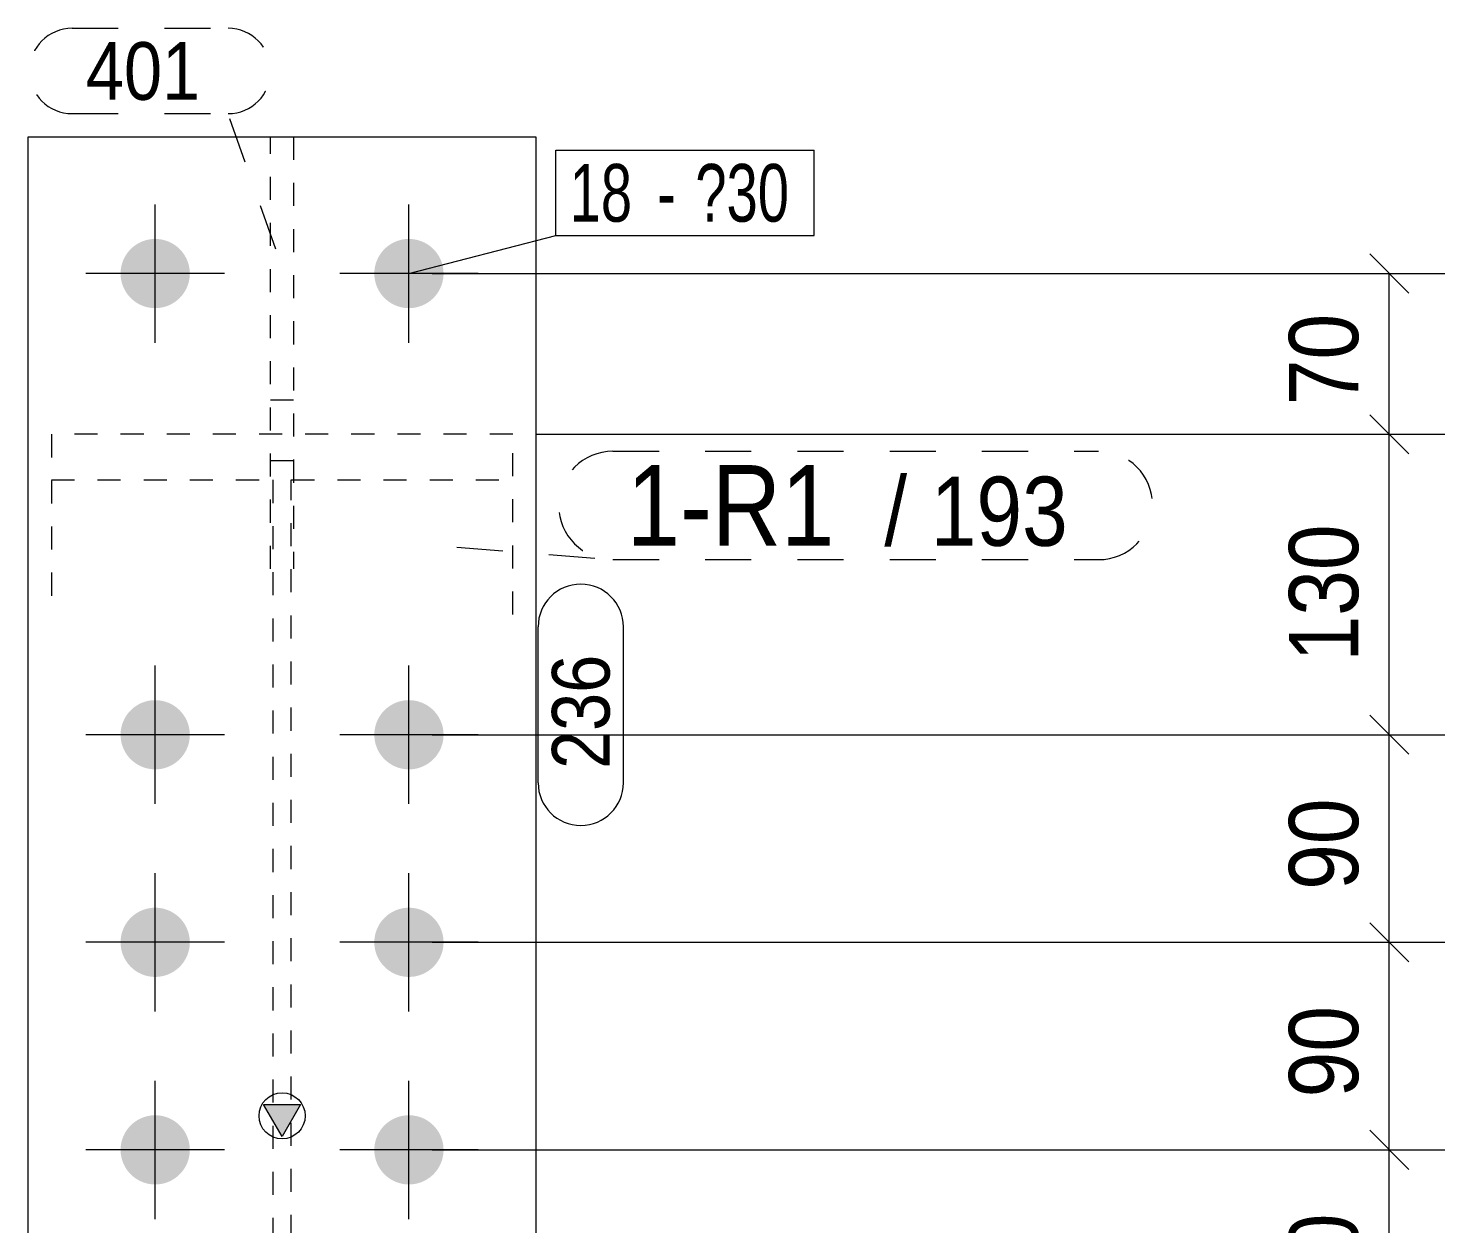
# Model space of a CAD drawing. Header units: millimetres. Extents: x 2 to 1174, y 1 to 825.
# Drawn here: x 504.6 to 566, y 239.2 to 291 of the extents above; entities that cross this region are included whole.
import ezdxf

# ---------------------------------------------------------------- set-up
doc = ezdxf.new("R2010")
doc.units = ezdxf.units.MM
for name, pattern in [('XKITLINE00', [0]), ('XKITLINE01', [4, 1, -1, 1, -1]), ('XKITLINE02', [4, 2, -2])]:
    doc.linetypes.add(name, pattern=pattern)
for name, color, linetype, lineweight in [('Bolt', 3, 'Continuous', 0), ('BoltMark', 7, 'Continuous', 0), ('Dimensions', 7, 'Continuous', 0), ('Part', 2, 'Continuous', 0), ('PartMark', 7, 'Continuous', 0)]:
    doc.layers.add(name, color=color, linetype=linetype, lineweight=lineweight)
doc.styles.add('ARIAL', font='ARIAL.TTF')
doc.styles.add('ARIAL_NARROW', font='ARIALN.TTF')

# ---------------------------------------------------------------- blocks, each defined once
blk = doc.blocks.new('*A173')
at = {"layer": 'Bolt'}
for points in [[(508.579, 280.453), (508.581, 280.49), (508.583, 280.526), (508.586, 280.563), (508.59, 280.6), (508.595, 280.636), (508.601, 280.672), (508.608, 280.709), (508.615, 280.745), (508.624, 280.781), (508.633, 280.816), (508.643, 280.851), (508.655, 280.887), (508.667, 280.921), (508.679, 280.956), (508.693, 280.99), (508.708, 281.024), (508.723, 281.057), (508.739, 281.09), (508.756, 281.123), (508.774, 281.155), (508.792, 281.187), (508.812, 281.219), (508.832, 281.249), (508.852, 281.28), (508.874, 281.31), (508.896, 281.339), (508.919, 281.368), (508.943, 281.396), (508.967, 281.423), (508.993, 281.45), (509.018, 281.477), (509.045, 281.502), (509.072, 281.527), (509.099, 281.552), (509.127, 281.576), (509.156, 281.599), (509.185, 281.621), (509.215, 281.642), (509.246, 281.663), (509.276, 281.683), (509.308, 281.703), (509.34, 281.721), (509.372, 281.739), (509.404, 281.756), (509.438, 281.772), (509.471, 281.787), (509.505, 281.802), (509.539, 281.816), (509.574, 281.828), (509.608, 281.84), (509.643, 281.851), (509.679, 281.862), (509.714, 281.871), (509.75, 281.88), (509.786, 281.887), (509.822, 281.894), (509.859, 281.9), (509.895, 281.905), (509.932, 281.909), (509.969, 281.912), (510.005, 281.914), (510.042, 281.916), (510.079, 281.916), (510.116, 281.916), (510.152, 281.914), (510.189, 281.912), (510.226, 281.909), (510.262, 281.905), (510.299, 281.9), (510.335, 281.894), (510.372, 281.887), (510.408, 281.88), (510.443, 281.871), (510.479, 281.862), (510.514, 281.851), (510.549, 281.84), (510.584, 281.828), (510.619, 281.816), (510.653, 281.802), (510.687, 281.787), (510.72, 281.772), (510.753, 281.756), (510.786, 281.739), (510.818, 281.721), (510.85, 281.703), (510.881, 281.683), (510.912, 281.663), (510.943, 281.642), (510.972, 281.621), (511.002, 281.599), (511.03, 281.576), (511.059, 281.552), (511.086, 281.527), (511.113, 281.502), (511.14, 281.477), (511.165, 281.45), (511.19, 281.423), (511.215, 281.396), (511.238, 281.368), (511.261, 281.339), (511.284, 281.31), (511.305, 281.28), (511.326, 281.249), (511.346, 281.219), (511.365, 281.187), (511.384, 281.155), (511.402, 281.123), (511.419, 281.09), (511.435, 281.057), (511.45, 281.024), (511.465, 280.99), (511.478, 280.956), (511.491, 280.921), (511.503, 280.887), (511.514, 280.851), (511.525, 280.816), (511.534, 280.781), (511.542, 280.745), (511.55, 280.709), (511.557, 280.672), (511.563, 280.636), (511.568, 280.6), (511.572, 280.563), (511.575, 280.526), (511.577, 280.49), (511.578, 280.453), (511.579, 280.416), (511.578, 280.379), (511.577, 280.342), (511.575, 280.306), (511.572, 280.269), (511.568, 280.232), (511.563, 280.196), (511.557, 280.16), (511.55, 280.123), (511.542, 280.087), (511.534, 280.052), (511.525, 280.016), (511.514, 279.981), (511.503, 279.946), (511.491, 279.911), (511.478, 279.876), (511.465, 279.842), (511.45, 279.808), (511.435, 279.775), (511.419, 279.742), (511.402, 279.709), (511.384, 279.677), (511.365, 279.645), (511.346, 279.614), (511.326, 279.583), (511.305, 279.552), (511.284, 279.522), (511.261, 279.493), (511.238, 279.464), (511.215, 279.436), (511.19, 279.409), (511.165, 279.382), (511.14, 279.355), (511.113, 279.33), (511.086, 279.305), (511.059, 279.28), (511.03, 279.257), (511.002, 279.234), (510.972, 279.211), (510.943, 279.19), (510.912, 279.169), (510.881, 279.149), (510.85, 279.129), (510.818, 279.111), (510.786, 279.093), (510.753, 279.076), (510.72, 279.06), (510.687, 279.045), (510.653, 279.03), (510.619, 279.017), (510.584, 279.004), (510.549, 278.992), (510.514, 278.981), (510.479, 278.97), (510.443, 278.961), (510.408, 278.952), (510.372, 278.945), (510.335, 278.938), (510.299, 278.932), (510.262, 278.927), (510.226, 278.923), (510.189, 278.92), (510.152, 278.918), (510.116, 278.917), (510.079, 278.916), (510.042, 278.917), (510.005, 278.918), (509.969, 278.92), (509.932, 278.923), (509.895, 278.927), (509.859, 278.932), (509.822, 278.938), (509.786, 278.945), (509.75, 278.952), (509.714, 278.961), (509.679, 278.97), (509.643, 278.981), (509.608, 278.992), (509.574, 279.004), (509.539, 279.017), (509.505, 279.03), (509.471, 279.045), (509.438, 279.06), (509.404, 279.076), (509.372, 279.093), (509.34, 279.111), (509.308, 279.129), (509.276, 279.149), (509.246, 279.169), (509.215, 279.19), (509.185, 279.211), (509.156, 279.234), (509.127, 279.257), (509.099, 279.28), (509.072, 279.305), (509.045, 279.33), (509.018, 279.355), (508.993, 279.382), (508.967, 279.409), (508.943, 279.436), (508.919, 279.464), (508.896, 279.493), (508.874, 279.522), (508.852, 279.552), (508.832, 279.583), (508.812, 279.614), (508.792, 279.645), (508.774, 279.677), (508.756, 279.709), (508.739, 279.742), (508.723, 279.775), (508.708, 279.808), (508.693, 279.842), (508.679, 279.876), (508.667, 279.911), (508.655, 279.946), (508.643, 279.981), (508.633, 280.016), (508.624, 280.052), (508.615, 280.087), (508.608, 280.123), (508.601, 280.16), (508.595, 280.196), (508.59, 280.232), (508.586, 280.269), (508.583, 280.306), (508.581, 280.342), (508.579, 280.379), (508.579, 280.416)], [(519.579, 280.453), (519.581, 280.49), (519.583, 280.526), (519.586, 280.563), (519.59, 280.6), (519.595, 280.636), (519.601, 280.672), (519.608, 280.709), (519.615, 280.745), (519.624, 280.781), (519.633, 280.816), (519.643, 280.851), (519.655, 280.887), (519.667, 280.921), (519.679, 280.956), (519.693, 280.99), (519.708, 281.024), (519.723, 281.057), (519.739, 281.09), (519.756, 281.123), (519.774, 281.155), (519.792, 281.187), (519.812, 281.219), (519.832, 281.249), (519.852, 281.28), (519.874, 281.31), (519.896, 281.339), (519.919, 281.368), (519.943, 281.396), (519.967, 281.423), (519.993, 281.45), (520.018, 281.477), (520.045, 281.502), (520.072, 281.527), (520.099, 281.552), (520.127, 281.576), (520.156, 281.599), (520.185, 281.621), (520.215, 281.642), (520.246, 281.663), (520.276, 281.683), (520.308, 281.703), (520.34, 281.721), (520.372, 281.739), (520.404, 281.756), (520.438, 281.772), (520.471, 281.787), (520.505, 281.802), (520.539, 281.816), (520.574, 281.828), (520.608, 281.84), (520.643, 281.851), (520.679, 281.862), (520.714, 281.871), (520.75, 281.88), (520.786, 281.887), (520.822, 281.894), (520.859, 281.9), (520.895, 281.905), (520.932, 281.909), (520.969, 281.912), (521.005, 281.914), (521.042, 281.916), (521.079, 281.916), (521.116, 281.916), (521.152, 281.914), (521.189, 281.912), (521.226, 281.909), (521.262, 281.905), (521.299, 281.9), (521.335, 281.894), (521.372, 281.887), (521.408, 281.88), (521.443, 281.871), (521.479, 281.862), (521.514, 281.851), (521.549, 281.84), (521.584, 281.828), (521.619, 281.816), (521.653, 281.802), (521.687, 281.787), (521.72, 281.772), (521.753, 281.756), (521.786, 281.739), (521.818, 281.721), (521.85, 281.703), (521.881, 281.683), (521.912, 281.663), (521.943, 281.642), (521.972, 281.621), (522.002, 281.599), (522.03, 281.576), (522.059, 281.552), (522.086, 281.527), (522.113, 281.502), (522.14, 281.477), (522.165, 281.45), (522.19, 281.423), (522.215, 281.396), (522.238, 281.368), (522.261, 281.339), (522.284, 281.31), (522.305, 281.28), (522.326, 281.249), (522.346, 281.219), (522.365, 281.187), (522.384, 281.155), (522.402, 281.123), (522.419, 281.09), (522.435, 281.057), (522.45, 281.024), (522.465, 280.99), (522.478, 280.956), (522.491, 280.921), (522.503, 280.887), (522.514, 280.851), (522.525, 280.816), (522.534, 280.781), (522.542, 280.745), (522.55, 280.709), (522.557, 280.672), (522.563, 280.636), (522.568, 280.6), (522.572, 280.563), (522.575, 280.526), (522.577, 280.49), (522.578, 280.453), (522.579, 280.416), (522.578, 280.379), (522.577, 280.342), (522.575, 280.306), (522.572, 280.269), (522.568, 280.232), (522.563, 280.196), (522.557, 280.16), (522.55, 280.123), (522.542, 280.087), (522.534, 280.052), (522.525, 280.016), (522.514, 279.981), (522.503, 279.946), (522.491, 279.911), (522.478, 279.876), (522.465, 279.842), (522.45, 279.808), (522.435, 279.775), (522.419, 279.742), (522.402, 279.709), (522.384, 279.677), (522.365, 279.645), (522.346, 279.614), (522.326, 279.583), (522.305, 279.552), (522.284, 279.522), (522.261, 279.493), (522.238, 279.464), (522.215, 279.436), (522.19, 279.409), (522.165, 279.382), (522.14, 279.355), (522.113, 279.33), (522.086, 279.305), (522.059, 279.28), (522.03, 279.257), (522.002, 279.234), (521.972, 279.211), (521.943, 279.19), (521.912, 279.169), (521.881, 279.149), (521.85, 279.129), (521.818, 279.111), (521.786, 279.093), (521.753, 279.076), (521.72, 279.06), (521.687, 279.045), (521.653, 279.03), (521.619, 279.017), (521.584, 279.004), (521.549, 278.992), (521.514, 278.981), (521.479, 278.97), (521.443, 278.961), (521.408, 278.952), (521.372, 278.945), (521.335, 278.938), (521.299, 278.932), (521.262, 278.927), (521.226, 278.923), (521.189, 278.92), (521.152, 278.918), (521.116, 278.917), (521.079, 278.916), (521.042, 278.917), (521.005, 278.918), (520.969, 278.92), (520.932, 278.923), (520.895, 278.927), (520.859, 278.932), (520.822, 278.938), (520.786, 278.945), (520.75, 278.952), (520.714, 278.961), (520.679, 278.97), (520.643, 278.981), (520.608, 278.992), (520.574, 279.004), (520.539, 279.017), (520.505, 279.03), (520.471, 279.045), (520.438, 279.06), (520.404, 279.076), (520.372, 279.093), (520.34, 279.111), (520.308, 279.129), (520.276, 279.149), (520.246, 279.169), (520.215, 279.19), (520.185, 279.211), (520.156, 279.234), (520.127, 279.257), (520.099, 279.28), (520.072, 279.305), (520.045, 279.33), (520.018, 279.355), (519.993, 279.382), (519.967, 279.409), (519.943, 279.436), (519.919, 279.464), (519.896, 279.493), (519.874, 279.522), (519.852, 279.552), (519.832, 279.583), (519.812, 279.614), (519.792, 279.645), (519.774, 279.677), (519.756, 279.709), (519.739, 279.742), (519.723, 279.775), (519.708, 279.808), (519.693, 279.842), (519.679, 279.876), (519.667, 279.911), (519.655, 279.946), (519.643, 279.981), (519.633, 280.016), (519.624, 280.052), (519.615, 280.087), (519.608, 280.123), (519.601, 280.16), (519.595, 280.196), (519.59, 280.232), (519.586, 280.269), (519.583, 280.306), (519.581, 280.342), (519.579, 280.379), (519.579, 280.416)], [(508.579, 260.453), (508.581, 260.49), (508.583, 260.526), (508.586, 260.563), (508.59, 260.6), (508.595, 260.636), (508.601, 260.672), (508.608, 260.709), (508.615, 260.745), (508.624, 260.781), (508.633, 260.816), (508.643, 260.851), (508.655, 260.887), (508.667, 260.921), (508.679, 260.956), (508.693, 260.99), (508.708, 261.024), (508.723, 261.057), (508.739, 261.09), (508.756, 261.123), (508.774, 261.155), (508.792, 261.187), (508.812, 261.219), (508.832, 261.249), (508.852, 261.28), (508.874, 261.31), (508.896, 261.339), (508.919, 261.368), (508.943, 261.396), (508.967, 261.423), (508.993, 261.45), (509.018, 261.477), (509.045, 261.502), (509.072, 261.527), (509.099, 261.552), (509.127, 261.576), (509.156, 261.599), (509.185, 261.621), (509.215, 261.642), (509.246, 261.663), (509.276, 261.683), (509.308, 261.703), (509.34, 261.721), (509.372, 261.739), (509.404, 261.756), (509.438, 261.772), (509.471, 261.787), (509.505, 261.802), (509.539, 261.816), (509.574, 261.828), (509.608, 261.84), (509.643, 261.851), (509.679, 261.862), (509.714, 261.871), (509.75, 261.88), (509.786, 261.887), (509.822, 261.894), (509.859, 261.9), (509.895, 261.905), (509.932, 261.909), (509.969, 261.912), (510.005, 261.914), (510.042, 261.916), (510.079, 261.916), (510.116, 261.916), (510.152, 261.914), (510.189, 261.912), (510.226, 261.909), (510.262, 261.905), (510.299, 261.9), (510.335, 261.894), (510.372, 261.887), (510.408, 261.88), (510.443, 261.871), (510.479, 261.862), (510.514, 261.851), (510.549, 261.84), (510.584, 261.828), (510.619, 261.816), (510.653, 261.802), (510.687, 261.787), (510.72, 261.772), (510.753, 261.756), (510.786, 261.739), (510.818, 261.721), (510.85, 261.703), (510.881, 261.683), (510.912, 261.663), (510.943, 261.642), (510.972, 261.621), (511.002, 261.599), (511.03, 261.576), (511.059, 261.552), (511.086, 261.527), (511.113, 261.502), (511.14, 261.477), (511.165, 261.45), (511.19, 261.423), (511.215, 261.396), (511.238, 261.368), (511.261, 261.339), (511.284, 261.31), (511.305, 261.28), (511.326, 261.249), (511.346, 261.219), (511.365, 261.187), (511.384, 261.155), (511.402, 261.123), (511.419, 261.09), (511.435, 261.057), (511.45, 261.024), (511.465, 260.99), (511.478, 260.956), (511.491, 260.921), (511.503, 260.887), (511.514, 260.851), (511.525, 260.816), (511.534, 260.781), (511.542, 260.745), (511.55, 260.709), (511.557, 260.672), (511.563, 260.636), (511.568, 260.6), (511.572, 260.563), (511.575, 260.526), (511.577, 260.49), (511.578, 260.453), (511.579, 260.416), (511.578, 260.379), (511.577, 260.342), (511.575, 260.306), (511.572, 260.269), (511.568, 260.232), (511.563, 260.196), (511.557, 260.16), (511.55, 260.123), (511.542, 260.087), (511.534, 260.052), (511.525, 260.016), (511.514, 259.981), (511.503, 259.946), (511.491, 259.911), (511.478, 259.876), (511.465, 259.842), (511.45, 259.808), (511.435, 259.775), (511.419, 259.742), (511.402, 259.709), (511.384, 259.677), (511.365, 259.645), (511.346, 259.614), (511.326, 259.583), (511.305, 259.552), (511.284, 259.522), (511.261, 259.493), (511.238, 259.464), (511.215, 259.436), (511.19, 259.409), (511.165, 259.382), (511.14, 259.355), (511.113, 259.33), (511.086, 259.305), (511.059, 259.28), (511.03, 259.257), (511.002, 259.234), (510.972, 259.211), (510.943, 259.19), (510.912, 259.169), (510.881, 259.149), (510.85, 259.129), (510.818, 259.111), (510.786, 259.093), (510.753, 259.076), (510.72, 259.06), (510.687, 259.045), (510.653, 259.03), (510.619, 259.017), (510.584, 259.004), (510.549, 258.992), (510.514, 258.981), (510.479, 258.97), (510.443, 258.961), (510.408, 258.952), (510.372, 258.945), (510.335, 258.938), (510.299, 258.932), (510.262, 258.927), (510.226, 258.923), (510.189, 258.92), (510.152, 258.918), (510.116, 258.917), (510.079, 258.916), (510.042, 258.917), (510.005, 258.918), (509.969, 258.92), (509.932, 258.923), (509.895, 258.927), (509.859, 258.932), (509.822, 258.938), (509.786, 258.945), (509.75, 258.952), (509.714, 258.961), (509.679, 258.97), (509.643, 258.981), (509.608, 258.992), (509.574, 259.004), (509.539, 259.017), (509.505, 259.03), (509.471, 259.045), (509.438, 259.06), (509.404, 259.076), (509.372, 259.093), (509.34, 259.111), (509.308, 259.129), (509.276, 259.149), (509.246, 259.169), (509.215, 259.19), (509.185, 259.211), (509.156, 259.234), (509.127, 259.257), (509.099, 259.28), (509.072, 259.305), (509.045, 259.33), (509.018, 259.355), (508.993, 259.382), (508.967, 259.409), (508.943, 259.436), (508.919, 259.464), (508.896, 259.493), (508.874, 259.522), (508.852, 259.552), (508.832, 259.583), (508.812, 259.614), (508.792, 259.645), (508.774, 259.677), (508.756, 259.709), (508.739, 259.742), (508.723, 259.775), (508.708, 259.808), (508.693, 259.842), (508.679, 259.876), (508.667, 259.911), (508.655, 259.946), (508.643, 259.981), (508.633, 260.016), (508.624, 260.052), (508.615, 260.087), (508.608, 260.123), (508.601, 260.16), (508.595, 260.196), (508.59, 260.232), (508.586, 260.269), (508.583, 260.306), (508.581, 260.342), (508.579, 260.379), (508.579, 260.416)], [(519.579, 260.453), (519.581, 260.49), (519.583, 260.526), (519.586, 260.563), (519.59, 260.6), (519.595, 260.636), (519.601, 260.672), (519.608, 260.709), (519.615, 260.745), (519.624, 260.781), (519.633, 260.816), (519.643, 260.851), (519.655, 260.887), (519.667, 260.921), (519.679, 260.956), (519.693, 260.99), (519.708, 261.024), (519.723, 261.057), (519.739, 261.09), (519.756, 261.123), (519.774, 261.155), (519.792, 261.187), (519.812, 261.219), (519.832, 261.249), (519.852, 261.28), (519.874, 261.31), (519.896, 261.339), (519.919, 261.368), (519.943, 261.396), (519.967, 261.423), (519.993, 261.45), (520.018, 261.477), (520.045, 261.502), (520.072, 261.527), (520.099, 261.552), (520.127, 261.576), (520.156, 261.599), (520.185, 261.621), (520.215, 261.642), (520.246, 261.663), (520.276, 261.683), (520.308, 261.703), (520.34, 261.721), (520.372, 261.739), (520.404, 261.756), (520.438, 261.772), (520.471, 261.787), (520.505, 261.802), (520.539, 261.816), (520.574, 261.828), (520.608, 261.84), (520.643, 261.851), (520.679, 261.862), (520.714, 261.871), (520.75, 261.88), (520.786, 261.887), (520.822, 261.894), (520.859, 261.9), (520.895, 261.905), (520.932, 261.909), (520.969, 261.912), (521.005, 261.914), (521.042, 261.916), (521.079, 261.916), (521.116, 261.916), (521.152, 261.914), (521.189, 261.912), (521.226, 261.909), (521.262, 261.905), (521.299, 261.9), (521.335, 261.894), (521.372, 261.887), (521.408, 261.88), (521.443, 261.871), (521.479, 261.862), (521.514, 261.851), (521.549, 261.84), (521.584, 261.828), (521.619, 261.816), (521.653, 261.802), (521.687, 261.787), (521.72, 261.772), (521.753, 261.756), (521.786, 261.739), (521.818, 261.721), (521.85, 261.703), (521.881, 261.683), (521.912, 261.663), (521.943, 261.642), (521.972, 261.621), (522.002, 261.599), (522.03, 261.576), (522.059, 261.552), (522.086, 261.527), (522.113, 261.502), (522.14, 261.477), (522.165, 261.45), (522.19, 261.423), (522.215, 261.396), (522.238, 261.368), (522.261, 261.339), (522.284, 261.31), (522.305, 261.28), (522.326, 261.249), (522.346, 261.219), (522.365, 261.187), (522.384, 261.155), (522.402, 261.123), (522.419, 261.09), (522.435, 261.057), (522.45, 261.024), (522.465, 260.99), (522.478, 260.956), (522.491, 260.921), (522.503, 260.887), (522.514, 260.851), (522.525, 260.816), (522.534, 260.781), (522.542, 260.745), (522.55, 260.709), (522.557, 260.672), (522.563, 260.636), (522.568, 260.6), (522.572, 260.563), (522.575, 260.526), (522.577, 260.49), (522.578, 260.453), (522.579, 260.416), (522.578, 260.379), (522.577, 260.342), (522.575, 260.306), (522.572, 260.269), (522.568, 260.232), (522.563, 260.196), (522.557, 260.16), (522.55, 260.123), (522.542, 260.087), (522.534, 260.052), (522.525, 260.016), (522.514, 259.981), (522.503, 259.946), (522.491, 259.911), (522.478, 259.876), (522.465, 259.842), (522.45, 259.808), (522.435, 259.775), (522.419, 259.742), (522.402, 259.709), (522.384, 259.677), (522.365, 259.645), (522.346, 259.614), (522.326, 259.583), (522.305, 259.552), (522.284, 259.522), (522.261, 259.493), (522.238, 259.464), (522.215, 259.436), (522.19, 259.409), (522.165, 259.382), (522.14, 259.355), (522.113, 259.33), (522.086, 259.305), (522.059, 259.28), (522.03, 259.257), (522.002, 259.234), (521.972, 259.211), (521.943, 259.19), (521.912, 259.169), (521.881, 259.149), (521.85, 259.129), (521.818, 259.111), (521.786, 259.093), (521.753, 259.076), (521.72, 259.06), (521.687, 259.045), (521.653, 259.03), (521.619, 259.017), (521.584, 259.004), (521.549, 258.992), (521.514, 258.981), (521.479, 258.97), (521.443, 258.961), (521.408, 258.952), (521.372, 258.945), (521.335, 258.938), (521.299, 258.932), (521.262, 258.927), (521.226, 258.923), (521.189, 258.92), (521.152, 258.918), (521.116, 258.917), (521.079, 258.916), (521.042, 258.917), (521.005, 258.918), (520.969, 258.92), (520.932, 258.923), (520.895, 258.927), (520.859, 258.932), (520.822, 258.938), (520.786, 258.945), (520.75, 258.952), (520.714, 258.961), (520.679, 258.97), (520.643, 258.981), (520.608, 258.992), (520.574, 259.004), (520.539, 259.017), (520.505, 259.03), (520.471, 259.045), (520.438, 259.06), (520.404, 259.076), (520.372, 259.093), (520.34, 259.111), (520.308, 259.129), (520.276, 259.149), (520.246, 259.169), (520.215, 259.19), (520.185, 259.211), (520.156, 259.234), (520.127, 259.257), (520.099, 259.28), (520.072, 259.305), (520.045, 259.33), (520.018, 259.355), (519.993, 259.382), (519.967, 259.409), (519.943, 259.436), (519.919, 259.464), (519.896, 259.493), (519.874, 259.522), (519.852, 259.552), (519.832, 259.583), (519.812, 259.614), (519.792, 259.645), (519.774, 259.677), (519.756, 259.709), (519.739, 259.742), (519.723, 259.775), (519.708, 259.808), (519.693, 259.842), (519.679, 259.876), (519.667, 259.911), (519.655, 259.946), (519.643, 259.981), (519.633, 260.016), (519.624, 260.052), (519.615, 260.087), (519.608, 260.123), (519.601, 260.16), (519.595, 260.196), (519.59, 260.232), (519.586, 260.269), (519.583, 260.306), (519.581, 260.342), (519.579, 260.379), (519.579, 260.416)], [(508.579, 251.453), (508.581, 251.49), (508.583, 251.526), (508.586, 251.563), (508.59, 251.6), (508.595, 251.636), (508.601, 251.672), (508.608, 251.709), (508.615, 251.745), (508.624, 251.781), (508.633, 251.816), (508.643, 251.851), (508.655, 251.887), (508.667, 251.921), (508.679, 251.956), (508.693, 251.99), (508.708, 252.024), (508.723, 252.057), (508.739, 252.09), (508.756, 252.123), (508.774, 252.155), (508.792, 252.187), (508.812, 252.219), (508.832, 252.249), (508.852, 252.28), (508.874, 252.31), (508.896, 252.339), (508.919, 252.368), (508.943, 252.396), (508.967, 252.423), (508.993, 252.45), (509.018, 252.477), (509.045, 252.502), (509.072, 252.527), (509.099, 252.552), (509.127, 252.576), (509.156, 252.599), (509.185, 252.621), (509.215, 252.642), (509.246, 252.663), (509.276, 252.683), (509.308, 252.703), (509.34, 252.721), (509.372, 252.739), (509.404, 252.756), (509.438, 252.772), (509.471, 252.787), (509.505, 252.802), (509.539, 252.816), (509.574, 252.828), (509.608, 252.84), (509.643, 252.851), (509.679, 252.862), (509.714, 252.871), (509.75, 252.88), (509.786, 252.887), (509.822, 252.894), (509.859, 252.9), (509.895, 252.905), (509.932, 252.909), (509.969, 252.912), (510.005, 252.914), (510.042, 252.916), (510.079, 252.916), (510.116, 252.916), (510.152, 252.914), (510.189, 252.912), (510.226, 252.909), (510.262, 252.905), (510.299, 252.9), (510.335, 252.894), (510.372, 252.887), (510.408, 252.88), (510.443, 252.871), (510.479, 252.862), (510.514, 252.851), (510.549, 252.84), (510.584, 252.828), (510.619, 252.816), (510.653, 252.802), (510.687, 252.787), (510.72, 252.772), (510.753, 252.756), (510.786, 252.739), (510.818, 252.721), (510.85, 252.703), (510.881, 252.683), (510.912, 252.663), (510.943, 252.642), (510.972, 252.621), (511.002, 252.599), (511.03, 252.576), (511.059, 252.552), (511.086, 252.527), (511.113, 252.502), (511.14, 252.477), (511.165, 252.45), (511.19, 252.423), (511.215, 252.396), (511.238, 252.368), (511.261, 252.339), (511.284, 252.31), (511.305, 252.28), (511.326, 252.249), (511.346, 252.219), (511.365, 252.187), (511.384, 252.155), (511.402, 252.123), (511.419, 252.09), (511.435, 252.057), (511.45, 252.024), (511.465, 251.99), (511.478, 251.956), (511.491, 251.921), (511.503, 251.887), (511.514, 251.851), (511.525, 251.816), (511.534, 251.781), (511.542, 251.745), (511.55, 251.709), (511.557, 251.672), (511.563, 251.636), (511.568, 251.6), (511.572, 251.563), (511.575, 251.526), (511.577, 251.49), (511.578, 251.453), (511.579, 251.416), (511.578, 251.379), (511.577, 251.342), (511.575, 251.306), (511.572, 251.269), (511.568, 251.232), (511.563, 251.196), (511.557, 251.16), (511.55, 251.123), (511.542, 251.087), (511.534, 251.052), (511.525, 251.016), (511.514, 250.981), (511.503, 250.946), (511.491, 250.911), (511.478, 250.876), (511.465, 250.842), (511.45, 250.808), (511.435, 250.775), (511.419, 250.742), (511.402, 250.709), (511.384, 250.677), (511.365, 250.645), (511.346, 250.614), (511.326, 250.583), (511.305, 250.552), (511.284, 250.522), (511.261, 250.493), (511.238, 250.464), (511.215, 250.436), (511.19, 250.409), (511.165, 250.382), (511.14, 250.355), (511.113, 250.33), (511.086, 250.305), (511.059, 250.28), (511.03, 250.257), (511.002, 250.234), (510.972, 250.211), (510.943, 250.19), (510.912, 250.169), (510.881, 250.149), (510.85, 250.129), (510.818, 250.111), (510.786, 250.093), (510.753, 250.076), (510.72, 250.06), (510.687, 250.045), (510.653, 250.03), (510.619, 250.017), (510.584, 250.004), (510.549, 249.992), (510.514, 249.981), (510.479, 249.97), (510.443, 249.961), (510.408, 249.952), (510.372, 249.945), (510.335, 249.938), (510.299, 249.932), (510.262, 249.927), (510.226, 249.923), (510.189, 249.92), (510.152, 249.918), (510.116, 249.917), (510.079, 249.916), (510.042, 249.917), (510.005, 249.918), (509.969, 249.92), (509.932, 249.923), (509.895, 249.927), (509.859, 249.932), (509.822, 249.938), (509.786, 249.945), (509.75, 249.952), (509.714, 249.961), (509.679, 249.97), (509.643, 249.981), (509.608, 249.992), (509.574, 250.004), (509.539, 250.017), (509.505, 250.03), (509.471, 250.045), (509.438, 250.06), (509.404, 250.076), (509.372, 250.093), (509.34, 250.111), (509.308, 250.129), (509.276, 250.149), (509.246, 250.169), (509.215, 250.19), (509.185, 250.211), (509.156, 250.234), (509.127, 250.257), (509.099, 250.28), (509.072, 250.305), (509.045, 250.33), (509.018, 250.355), (508.993, 250.382), (508.967, 250.409), (508.943, 250.436), (508.919, 250.464), (508.896, 250.493), (508.874, 250.522), (508.852, 250.552), (508.832, 250.583), (508.812, 250.614), (508.792, 250.645), (508.774, 250.677), (508.756, 250.709), (508.739, 250.742), (508.723, 250.775), (508.708, 250.808), (508.693, 250.842), (508.679, 250.876), (508.667, 250.911), (508.655, 250.946), (508.643, 250.981), (508.633, 251.016), (508.624, 251.052), (508.615, 251.087), (508.608, 251.123), (508.601, 251.16), (508.595, 251.196), (508.59, 251.232), (508.586, 251.269), (508.583, 251.306), (508.581, 251.342), (508.579, 251.379), (508.579, 251.416)], [(519.579, 251.453), (519.581, 251.49), (519.583, 251.526), (519.586, 251.563), (519.59, 251.6), (519.595, 251.636), (519.601, 251.672), (519.608, 251.709), (519.615, 251.745), (519.624, 251.781), (519.633, 251.816), (519.643, 251.851), (519.655, 251.887), (519.667, 251.921), (519.679, 251.956), (519.693, 251.99), (519.708, 252.024), (519.723, 252.057), (519.739, 252.09), (519.756, 252.123), (519.774, 252.155), (519.792, 252.187), (519.812, 252.219), (519.832, 252.249), (519.852, 252.28), (519.874, 252.31), (519.896, 252.339), (519.919, 252.368), (519.943, 252.396), (519.967, 252.423), (519.993, 252.45), (520.018, 252.477), (520.045, 252.502), (520.072, 252.527), (520.099, 252.552), (520.127, 252.576), (520.156, 252.599), (520.185, 252.621), (520.215, 252.642), (520.246, 252.663), (520.276, 252.683), (520.308, 252.703), (520.34, 252.721), (520.372, 252.739), (520.404, 252.756), (520.438, 252.772), (520.471, 252.787), (520.505, 252.802), (520.539, 252.816), (520.574, 252.828), (520.608, 252.84), (520.643, 252.851), (520.679, 252.862), (520.714, 252.871), (520.75, 252.88), (520.786, 252.887), (520.822, 252.894), (520.859, 252.9), (520.895, 252.905), (520.932, 252.909), (520.969, 252.912), (521.005, 252.914), (521.042, 252.916), (521.079, 252.916), (521.116, 252.916), (521.152, 252.914), (521.189, 252.912), (521.226, 252.909), (521.262, 252.905), (521.299, 252.9), (521.335, 252.894), (521.372, 252.887), (521.408, 252.88), (521.443, 252.871), (521.479, 252.862), (521.514, 252.851), (521.549, 252.84), (521.584, 252.828), (521.619, 252.816), (521.653, 252.802), (521.687, 252.787), (521.72, 252.772), (521.753, 252.756), (521.786, 252.739), (521.818, 252.721), (521.85, 252.703), (521.881, 252.683), (521.912, 252.663), (521.943, 252.642), (521.972, 252.621), (522.002, 252.599), (522.03, 252.576), (522.059, 252.552), (522.086, 252.527), (522.113, 252.502), (522.14, 252.477), (522.165, 252.45), (522.19, 252.423), (522.215, 252.396), (522.238, 252.368), (522.261, 252.339), (522.284, 252.31), (522.305, 252.28), (522.326, 252.249), (522.346, 252.219), (522.365, 252.187), (522.384, 252.155), (522.402, 252.123), (522.419, 252.09), (522.435, 252.057), (522.45, 252.024), (522.465, 251.99), (522.478, 251.956), (522.491, 251.921), (522.503, 251.887), (522.514, 251.851), (522.525, 251.816), (522.534, 251.781), (522.542, 251.745), (522.55, 251.709), (522.557, 251.672), (522.563, 251.636), (522.568, 251.6), (522.572, 251.563), (522.575, 251.526), (522.577, 251.49), (522.578, 251.453), (522.579, 251.416), (522.578, 251.379), (522.577, 251.342), (522.575, 251.306), (522.572, 251.269), (522.568, 251.232), (522.563, 251.196), (522.557, 251.16), (522.55, 251.123), (522.542, 251.087), (522.534, 251.052), (522.525, 251.016), (522.514, 250.981), (522.503, 250.946), (522.491, 250.911), (522.478, 250.876), (522.465, 250.842), (522.45, 250.808), (522.435, 250.775), (522.419, 250.742), (522.402, 250.709), (522.384, 250.677), (522.365, 250.645), (522.346, 250.614), (522.326, 250.583), (522.305, 250.552), (522.284, 250.522), (522.261, 250.493), (522.238, 250.464), (522.215, 250.436), (522.19, 250.409), (522.165, 250.382), (522.14, 250.355), (522.113, 250.33), (522.086, 250.305), (522.059, 250.28), (522.03, 250.257), (522.002, 250.234), (521.972, 250.211), (521.943, 250.19), (521.912, 250.169), (521.881, 250.149), (521.85, 250.129), (521.818, 250.111), (521.786, 250.093), (521.753, 250.076), (521.72, 250.06), (521.687, 250.045), (521.653, 250.03), (521.619, 250.017), (521.584, 250.004), (521.549, 249.992), (521.514, 249.981), (521.479, 249.97), (521.443, 249.961), (521.408, 249.952), (521.372, 249.945), (521.335, 249.938), (521.299, 249.932), (521.262, 249.927), (521.226, 249.923), (521.189, 249.92), (521.152, 249.918), (521.116, 249.917), (521.079, 249.916), (521.042, 249.917), (521.005, 249.918), (520.969, 249.92), (520.932, 249.923), (520.895, 249.927), (520.859, 249.932), (520.822, 249.938), (520.786, 249.945), (520.75, 249.952), (520.714, 249.961), (520.679, 249.97), (520.643, 249.981), (520.608, 249.992), (520.574, 250.004), (520.539, 250.017), (520.505, 250.03), (520.471, 250.045), (520.438, 250.06), (520.404, 250.076), (520.372, 250.093), (520.34, 250.111), (520.308, 250.129), (520.276, 250.149), (520.246, 250.169), (520.215, 250.19), (520.185, 250.211), (520.156, 250.234), (520.127, 250.257), (520.099, 250.28), (520.072, 250.305), (520.045, 250.33), (520.018, 250.355), (519.993, 250.382), (519.967, 250.409), (519.943, 250.436), (519.919, 250.464), (519.896, 250.493), (519.874, 250.522), (519.852, 250.552), (519.832, 250.583), (519.812, 250.614), (519.792, 250.645), (519.774, 250.677), (519.756, 250.709), (519.739, 250.742), (519.723, 250.775), (519.708, 250.808), (519.693, 250.842), (519.679, 250.876), (519.667, 250.911), (519.655, 250.946), (519.643, 250.981), (519.633, 251.016), (519.624, 251.052), (519.615, 251.087), (519.608, 251.123), (519.601, 251.16), (519.595, 251.196), (519.59, 251.232), (519.586, 251.269), (519.583, 251.306), (519.581, 251.342), (519.579, 251.379), (519.579, 251.416)], [(508.579, 242.453), (508.581, 242.49), (508.583, 242.526), (508.586, 242.563), (508.59, 242.6), (508.595, 242.636), (508.601, 242.672), (508.608, 242.709), (508.615, 242.745), (508.624, 242.781), (508.633, 242.816), (508.643, 242.851), (508.655, 242.887), (508.667, 242.921), (508.679, 242.956), (508.693, 242.99), (508.708, 243.024), (508.723, 243.057), (508.739, 243.09), (508.756, 243.123), (508.774, 243.155), (508.792, 243.187), (508.812, 243.219), (508.832, 243.249), (508.852, 243.28), (508.874, 243.31), (508.896, 243.339), (508.919, 243.368), (508.943, 243.396), (508.967, 243.423), (508.993, 243.45), (509.018, 243.477), (509.045, 243.502), (509.072, 243.527), (509.099, 243.552), (509.127, 243.576), (509.156, 243.599), (509.185, 243.621), (509.215, 243.642), (509.246, 243.663), (509.276, 243.683), (509.308, 243.703), (509.34, 243.721), (509.372, 243.739), (509.404, 243.756), (509.438, 243.772), (509.471, 243.787), (509.505, 243.802), (509.539, 243.816), (509.574, 243.828), (509.608, 243.84), (509.643, 243.851), (509.679, 243.862), (509.714, 243.871), (509.75, 243.88), (509.786, 243.887), (509.822, 243.894), (509.859, 243.9), (509.895, 243.905), (509.932, 243.909), (509.969, 243.912), (510.005, 243.914), (510.042, 243.916), (510.079, 243.916), (510.116, 243.916), (510.152, 243.914), (510.189, 243.912), (510.226, 243.909), (510.262, 243.905), (510.299, 243.9), (510.335, 243.894), (510.372, 243.887), (510.408, 243.88), (510.443, 243.871), (510.479, 243.862), (510.514, 243.851), (510.549, 243.84), (510.584, 243.828), (510.619, 243.816), (510.653, 243.802), (510.687, 243.787), (510.72, 243.772), (510.753, 243.756), (510.786, 243.739), (510.818, 243.721), (510.85, 243.703), (510.881, 243.683), (510.912, 243.663), (510.943, 243.642), (510.972, 243.621), (511.002, 243.599), (511.03, 243.576), (511.059, 243.552), (511.086, 243.527), (511.113, 243.502), (511.14, 243.477), (511.165, 243.45), (511.19, 243.423), (511.215, 243.396), (511.238, 243.368), (511.261, 243.339), (511.284, 243.31), (511.305, 243.28), (511.326, 243.249), (511.346, 243.219), (511.365, 243.187), (511.384, 243.155), (511.402, 243.123), (511.419, 243.09), (511.435, 243.057), (511.45, 243.024), (511.465, 242.99), (511.478, 242.956), (511.491, 242.921), (511.503, 242.887), (511.514, 242.851), (511.525, 242.816), (511.534, 242.781), (511.542, 242.745), (511.55, 242.709), (511.557, 242.672), (511.563, 242.636), (511.568, 242.6), (511.572, 242.563), (511.575, 242.526), (511.577, 242.49), (511.578, 242.453), (511.579, 242.416), (511.578, 242.379), (511.577, 242.342), (511.575, 242.306), (511.572, 242.269), (511.568, 242.232), (511.563, 242.196), (511.557, 242.16), (511.55, 242.123), (511.542, 242.087), (511.534, 242.052), (511.525, 242.016), (511.514, 241.981), (511.503, 241.946), (511.491, 241.911), (511.478, 241.876), (511.465, 241.842), (511.45, 241.808), (511.435, 241.775), (511.419, 241.742), (511.402, 241.709), (511.384, 241.677), (511.365, 241.645), (511.346, 241.614), (511.326, 241.583), (511.305, 241.552), (511.284, 241.522), (511.261, 241.493), (511.238, 241.464), (511.215, 241.436), (511.19, 241.409), (511.165, 241.382), (511.14, 241.355), (511.113, 241.33), (511.086, 241.305), (511.059, 241.28), (511.03, 241.257), (511.002, 241.234), (510.972, 241.211), (510.943, 241.19), (510.912, 241.169), (510.881, 241.149), (510.85, 241.129), (510.818, 241.111), (510.786, 241.093), (510.753, 241.076), (510.72, 241.06), (510.687, 241.045), (510.653, 241.03), (510.619, 241.017), (510.584, 241.004), (510.549, 240.992), (510.514, 240.981), (510.479, 240.97), (510.443, 240.961), (510.408, 240.952), (510.372, 240.945), (510.335, 240.938), (510.299, 240.932), (510.262, 240.927), (510.226, 240.923), (510.189, 240.92), (510.152, 240.918), (510.116, 240.917), (510.079, 240.916), (510.042, 240.917), (510.005, 240.918), (509.969, 240.92), (509.932, 240.923), (509.895, 240.927), (509.859, 240.932), (509.822, 240.938), (509.786, 240.945), (509.75, 240.952), (509.714, 240.961), (509.679, 240.97), (509.643, 240.981), (509.608, 240.992), (509.574, 241.004), (509.539, 241.017), (509.505, 241.03), (509.471, 241.045), (509.438, 241.06), (509.404, 241.076), (509.372, 241.093), (509.34, 241.111), (509.308, 241.129), (509.276, 241.149), (509.246, 241.169), (509.215, 241.19), (509.185, 241.211), (509.156, 241.234), (509.127, 241.257), (509.099, 241.28), (509.072, 241.305), (509.045, 241.33), (509.018, 241.355), (508.993, 241.382), (508.967, 241.409), (508.943, 241.436), (508.919, 241.464), (508.896, 241.493), (508.874, 241.522), (508.852, 241.552), (508.832, 241.583), (508.812, 241.614), (508.792, 241.645), (508.774, 241.677), (508.756, 241.709), (508.739, 241.742), (508.723, 241.775), (508.708, 241.808), (508.693, 241.842), (508.679, 241.876), (508.667, 241.911), (508.655, 241.946), (508.643, 241.981), (508.633, 242.016), (508.624, 242.052), (508.615, 242.087), (508.608, 242.123), (508.601, 242.16), (508.595, 242.196), (508.59, 242.232), (508.586, 242.269), (508.583, 242.306), (508.581, 242.342), (508.579, 242.379), (508.579, 242.416)], [(519.579, 242.453), (519.581, 242.49), (519.583, 242.526), (519.586, 242.563), (519.59, 242.6), (519.595, 242.636), (519.601, 242.672), (519.608, 242.709), (519.615, 242.745), (519.624, 242.781), (519.633, 242.816), (519.643, 242.851), (519.655, 242.887), (519.667, 242.921), (519.679, 242.956), (519.693, 242.99), (519.708, 243.024), (519.723, 243.057), (519.739, 243.09), (519.756, 243.123), (519.774, 243.155), (519.792, 243.187), (519.812, 243.219), (519.832, 243.249), (519.852, 243.28), (519.874, 243.31), (519.896, 243.339), (519.919, 243.368), (519.943, 243.396), (519.967, 243.423), (519.993, 243.45), (520.018, 243.477), (520.045, 243.502), (520.072, 243.527), (520.099, 243.552), (520.127, 243.576), (520.156, 243.599), (520.185, 243.621), (520.215, 243.642), (520.246, 243.663), (520.276, 243.683), (520.308, 243.703), (520.34, 243.721), (520.372, 243.739), (520.404, 243.756), (520.438, 243.772), (520.471, 243.787), (520.505, 243.802), (520.539, 243.816), (520.574, 243.828), (520.608, 243.84), (520.643, 243.851), (520.679, 243.862), (520.714, 243.871), (520.75, 243.88), (520.786, 243.887), (520.822, 243.894), (520.859, 243.9), (520.895, 243.905), (520.932, 243.909), (520.969, 243.912), (521.005, 243.914), (521.042, 243.916), (521.079, 243.916), (521.116, 243.916), (521.152, 243.914), (521.189, 243.912), (521.226, 243.909), (521.262, 243.905), (521.299, 243.9), (521.335, 243.894), (521.372, 243.887), (521.408, 243.88), (521.443, 243.871), (521.479, 243.862), (521.514, 243.851), (521.549, 243.84), (521.584, 243.828), (521.619, 243.816), (521.653, 243.802), (521.687, 243.787), (521.72, 243.772), (521.753, 243.756), (521.786, 243.739), (521.818, 243.721), (521.85, 243.703), (521.881, 243.683), (521.912, 243.663), (521.943, 243.642), (521.972, 243.621), (522.002, 243.599), (522.03, 243.576), (522.059, 243.552), (522.086, 243.527), (522.113, 243.502), (522.14, 243.477), (522.165, 243.45), (522.19, 243.423), (522.215, 243.396), (522.238, 243.368), (522.261, 243.339), (522.284, 243.31), (522.305, 243.28), (522.326, 243.249), (522.346, 243.219), (522.365, 243.187), (522.384, 243.155), (522.402, 243.123), (522.419, 243.09), (522.435, 243.057), (522.45, 243.024), (522.465, 242.99), (522.478, 242.956), (522.491, 242.921), (522.503, 242.887), (522.514, 242.851), (522.525, 242.816), (522.534, 242.781), (522.542, 242.745), (522.55, 242.709), (522.557, 242.672), (522.563, 242.636), (522.568, 242.6), (522.572, 242.563), (522.575, 242.526), (522.577, 242.49), (522.578, 242.453), (522.579, 242.416), (522.578, 242.379), (522.577, 242.342), (522.575, 242.306), (522.572, 242.269), (522.568, 242.232), (522.563, 242.196), (522.557, 242.16), (522.55, 242.123), (522.542, 242.087), (522.534, 242.052), (522.525, 242.016), (522.514, 241.981), (522.503, 241.946), (522.491, 241.911), (522.478, 241.876), (522.465, 241.842), (522.45, 241.808), (522.435, 241.775), (522.419, 241.742), (522.402, 241.709), (522.384, 241.677), (522.365, 241.645), (522.346, 241.614), (522.326, 241.583), (522.305, 241.552), (522.284, 241.522), (522.261, 241.493), (522.238, 241.464), (522.215, 241.436), (522.19, 241.409), (522.165, 241.382), (522.14, 241.355), (522.113, 241.33), (522.086, 241.305), (522.059, 241.28), (522.03, 241.257), (522.002, 241.234), (521.972, 241.211), (521.943, 241.19), (521.912, 241.169), (521.881, 241.149), (521.85, 241.129), (521.818, 241.111), (521.786, 241.093), (521.753, 241.076), (521.72, 241.06), (521.687, 241.045), (521.653, 241.03), (521.619, 241.017), (521.584, 241.004), (521.549, 240.992), (521.514, 240.981), (521.479, 240.97), (521.443, 240.961), (521.408, 240.952), (521.372, 240.945), (521.335, 240.938), (521.299, 240.932), (521.262, 240.927), (521.226, 240.923), (521.189, 240.92), (521.152, 240.918), (521.116, 240.917), (521.079, 240.916), (521.042, 240.917), (521.005, 240.918), (520.969, 240.92), (520.932, 240.923), (520.895, 240.927), (520.859, 240.932), (520.822, 240.938), (520.786, 240.945), (520.75, 240.952), (520.714, 240.961), (520.679, 240.97), (520.643, 240.981), (520.608, 240.992), (520.574, 241.004), (520.539, 241.017), (520.505, 241.03), (520.471, 241.045), (520.438, 241.06), (520.404, 241.076), (520.372, 241.093), (520.34, 241.111), (520.308, 241.129), (520.276, 241.149), (520.246, 241.169), (520.215, 241.19), (520.185, 241.211), (520.156, 241.234), (520.127, 241.257), (520.099, 241.28), (520.072, 241.305), (520.045, 241.33), (520.018, 241.355), (519.993, 241.382), (519.967, 241.409), (519.943, 241.436), (519.919, 241.464), (519.896, 241.493), (519.874, 241.522), (519.852, 241.552), (519.832, 241.583), (519.812, 241.614), (519.792, 241.645), (519.774, 241.677), (519.756, 241.709), (519.739, 241.742), (519.723, 241.775), (519.708, 241.808), (519.693, 241.842), (519.679, 241.876), (519.667, 241.911), (519.655, 241.946), (519.643, 241.981), (519.633, 242.016), (519.624, 242.052), (519.615, 242.087), (519.608, 242.123), (519.601, 242.16), (519.595, 242.196), (519.59, 242.232), (519.586, 242.269), (519.583, 242.306), (519.581, 242.342), (519.579, 242.379), (519.579, 242.416)]]:
    blk.add_hatch(color=3, dxfattribs=at).paths.add_polyline_path(points, flags=17)
at = {"layer": 'Bolt', "color": 3, "linetype": 'XKITLINE00', "lineweight": 0}
for p, q in [((510.079, 277.416), (510.079, 283.416)), ((521.079, 277.416), (521.079, 283.416)), ((513.079, 280.416), (507.079, 280.416)), ((524.079, 280.416), (518.079, 280.416)), ((510.079, 257.416), (510.079, 263.416)), ((521.079, 257.416), (521.079, 263.416)), ((513.079, 260.416), (507.079, 260.416)), ((524.079, 260.416), (518.079, 260.416)), ((510.079, 248.416), (510.079, 254.416)), ((521.079, 248.416), (521.079, 254.416)), ((513.079, 251.416), (507.079, 251.416)), ((524.079, 251.416), (518.079, 251.416)), ((510.079, 239.416), (510.079, 245.416)), ((521.079, 239.416), (521.079, 245.416)), ((513.079, 242.416), (507.079, 242.416)), ((524.079, 242.416), (518.079, 242.416))]:
    blk.add_line(p, q, dxfattribs=at)
blk = doc.blocks.new('*A174')
at = {"layer": 'Part'}
blk.add_hatch(color=2, dxfattribs=at).paths.add_polyline_path([(514.779, 244.39), (516.379, 244.39), (515.579, 242.99)], flags=17)
at = {"layer": 'Part', "color": 7, "linetype": 'XKITLINE01', "lineweight": 0}
for p, q in [((525.579, 273.446), (505.579, 273.446)), ((505.579, 273.446), (505.579, 265.63)), ((525.579, 265.63), (525.579, 273.446)), ((505.579, 271.464), (515.179, 271.464)), ((515.179, 271.464), (515.179, 208.593)), ((515.979, 208.593), (515.979, 271.464)), ((515.979, 271.464), (525.579, 271.464))]:
    blk.add_line(p, q, dxfattribs=at)
at = {"layer": 'Part', "color": 2, "linetype": 'XKITLINE00', "lineweight": 0}
for p, q in [((515.579, 242.99), (514.779, 244.39)), ((514.779, 244.39), (516.379, 244.39)), ((516.379, 244.39), (515.579, 242.99))]:
    blk.add_line(p, q, dxfattribs=at)
blk.add_circle((515.579, 243.89), 1, dxfattribs=at)
blk = doc.blocks.new('*A176')
at = {"layer": 'Part', "color": 2, "linetype": 'XKITLINE00', "lineweight": 0}
for p, q in [((504.579, 286.346), (526.579, 286.346)), ((504.579, 144.443), (504.579, 286.346)), ((526.579, 286.346), (526.579, 144.443))]:
    blk.add_line(p, q, dxfattribs=at)
blk = doc.blocks.new('*A178')
at = {"layer": 'Part', "color": 7, "linetype": 'XKITLINE01', "lineweight": 0}
for p, q in [((515.079, 267.613), (515.079, 286.346)), ((515.079, 286.346), (516.079, 286.346)), ((516.079, 286.346), (516.079, 267.613)), ((515.079, 274.946), (516.079, 274.946)), ((515.079, 272.314), (516.079, 272.314))]:
    blk.add_line(p, q, dxfattribs=at)
blk = doc.blocks.new('*A392')
at = {"layer": 'Dimensions', "color": 7, "linetype": 'XKITLINE00', "lineweight": 0}
for p, q in [((562.73, 243.265), (564.427, 241.568)), ((522.079, 242.416), (565.979, 242.416)), ((563.579, 233.416), (563.579, 242.416)), ((562.73, 234.265), (564.427, 232.568)), ((522.079, 233.416), (565.979, 233.416))]:
    blk.add_line(p, q, dxfattribs=at)
at = {"layer": 'Dimensions', "color": 3}
for p in [(563.579, 242.416), (563.579, 233.416)]:
    blk.add_point(p, dxfattribs=at)
at = {"layer": 'Dimensions', "color": 3, "style": 'ARIAL', "width": 0.85}
blk.add_text('90', height=3, rotation=90.00021, dxfattribs=at).set_placement((562.229, 235.691))
blk = doc.blocks.new('*A393')
at = {"layer": 'Dimensions', "color": 7, "linetype": 'XKITLINE00', "lineweight": 0}
for p, q in [((562.73, 252.265), (564.427, 250.568)), ((522.079, 251.416), (565.979, 251.416)), ((563.579, 242.416), (563.579, 251.416)), ((562.73, 243.265), (564.427, 241.568)), ((522.079, 242.416), (565.979, 242.416))]:
    blk.add_line(p, q, dxfattribs=at)
at = {"layer": 'Dimensions', "color": 3}
for p in [(563.579, 251.416), (563.579, 242.416)]:
    blk.add_point(p, dxfattribs=at)
at = {"layer": 'Dimensions', "color": 3, "style": 'ARIAL', "width": 0.85}
blk.add_text('90', height=3, rotation=90.00021, dxfattribs=at).set_placement((562.229, 244.691))
blk = doc.blocks.new('*A394')
at = {"layer": 'Dimensions', "color": 7, "linetype": 'XKITLINE00', "lineweight": 0}
for p, q in [((562.73, 261.265), (564.427, 259.568)), ((522.079, 260.416), (565.979, 260.416)), ((563.579, 251.416), (563.579, 260.416)), ((562.73, 252.265), (564.427, 250.568)), ((522.079, 251.416), (565.979, 251.416))]:
    blk.add_line(p, q, dxfattribs=at)
at = {"layer": 'Dimensions', "color": 3}
for p in [(563.579, 260.416), (563.579, 251.416)]:
    blk.add_point(p, dxfattribs=at)
at = {"layer": 'Dimensions', "color": 3, "style": 'ARIAL', "width": 0.85}
blk.add_text('90', height=3, rotation=90.00021, dxfattribs=at).set_placement((562.229, 253.691))
blk = doc.blocks.new('*A395')
at = {"layer": 'Dimensions', "color": 7, "linetype": 'XKITLINE00', "lineweight": 0}
for p, q in [((562.73, 274.295), (564.427, 272.598)), ((526.579, 273.446), (565.979, 273.446)), ((563.579, 260.416), (563.579, 273.446)), ((562.73, 261.265), (564.427, 259.568)), ((522.079, 260.416), (565.979, 260.416))]:
    blk.add_line(p, q, dxfattribs=at)
at = {"layer": 'Dimensions', "color": 3}
for p in [(563.579, 273.446), (563.579, 260.416)]:
    blk.add_point(p, dxfattribs=at)
at = {"layer": 'Dimensions', "color": 3, "style": 'ARIAL', "width": 0.85}
blk.add_text('130', height=3, rotation=90.00021, dxfattribs=at).set_placement((562.229, 263.594))
blk = doc.blocks.new('*A396')
at = {"layer": 'Dimensions', "color": 7, "linetype": 'XKITLINE00', "lineweight": 0}
for p, q in [((562.73, 281.265), (564.427, 279.568)), ((522.079, 280.416), (565.979, 280.416)), ((563.579, 273.446), (563.579, 280.416)), ((562.73, 274.295), (564.427, 272.598)), ((526.579, 273.446), (565.979, 273.446))]:
    blk.add_line(p, q, dxfattribs=at)
at = {"layer": 'Dimensions', "color": 3}
for p in [(563.579, 280.416), (563.579, 273.446)]:
    blk.add_point(p, dxfattribs=at)
at = {"layer": 'Dimensions', "color": 3, "style": 'ARIAL', "width": 0.85}
blk.add_text('70', height=3, rotation=90.00021, dxfattribs=at).set_placement((562.229, 274.706))
blk = doc.blocks.new('*A397')
at = {"layer": 'BoltMark', "color": 7, "linetype": 'XKITLINE00', "lineweight": 0}
for p, q in [((527.445, 285.766), (538.653, 285.766)), ((527.445, 282.066), (527.445, 285.766)), ((538.653, 282.066), (538.653, 285.766)), ((521.079, 280.416), (527.445, 282.066)), ((527.445, 282.066), (538.653, 282.066))]:
    blk.add_line(p, q, dxfattribs=at)
at = {"layer": 'BoltMark', "color": 3, "style": 'ARIAL_NARROW', "width": 0.85}
for s, p in [('18', (528.045, 282.666)), ('?30', (533.494, 282.666)), ('-', (531.834, 282.666))]:
    blk.add_text(s, height=2.5, dxfattribs=at).set_placement(p)
blk = doc.blocks.new('*A398')
at = {"layer": 'PartMark', "color": 7, "linetype": 'XKITLINE02', "lineweight": 0}
for p, q in [((506.475, 291.05), (513.238, 291.05)), ((506.475, 287.35), (513.238, 287.35)), ((515.308, 281.472), (513.238, 287.35))]:
    blk.add_line(p, q, dxfattribs=at)
for centre, start, end in [((506.475, 289.2), 90, 270), ((513.238, 289.2), 270, 90)]:
    blk.add_arc(centre, 1.85, start, end, dxfattribs=at)
at = {"layer": 'PartMark', "color": 3, "style": 'ARIAL', "width": 0.85}
blk.add_text('401', height=2.5, dxfattribs=at).set_placement((507.075, 287.95))
blk = doc.blocks.new('*A400')
at = {"layer": 'PartMark', "color": 7, "linetype": 'XKITLINE00', "lineweight": 0}
for p, q in [((526.679, 258.334), (526.679, 265.096)), ((530.379, 258.334), (530.379, 265.096))]:
    blk.add_line(p, q, dxfattribs=at)
for centre, start, end in [((528.529, 265.096), 0, 180), ((528.529, 258.334), 180, 0)]:
    blk.add_arc(centre, 1.85, start, end, dxfattribs=at)
at = {"layer": 'PartMark', "color": 3, "style": 'ARIAL', "width": 0.85}
blk.add_text('236', height=2.5, rotation=90.00021, dxfattribs=at).set_placement((529.779, 258.934))
blk = doc.blocks.new('*A402')
at = {"layer": 'PartMark', "color": 7, "linetype": 'XKITLINE02', "lineweight": 0}
for p, q in [((529.92, 272.709), (550.973, 272.709)), ((523.158, 268.547), (529.92, 268.009)), ((529.92, 268.009), (550.973, 268.009))]:
    blk.add_line(p, q, dxfattribs=at)
for centre, start, end in [((529.92, 270.359), 90, 270), ((550.973, 270.359), 270, 90)]:
    blk.add_arc(centre, 2.35, start, end, dxfattribs=at)
at = {"layer": 'PartMark', "color": 1, "style": 'ARIAL', "width": 0.85}
blk.add_text('1-R1', height=3.5, dxfattribs=at).set_placement((530.52, 268.609))
at = {"layer": 'PartMark', "color": 3, "style": 'ARIAL', "width": 0.85}
for s, p in [('/', (541.686, 268.609)), ('193', (543.698, 268.609))]:
    blk.add_text(s, height=3, dxfattribs=at).set_placement(p)

msp = doc.modelspace()

# ---------------------------------------------------------------- block references
at = {"lineweight": 0}
for name in ['*A398', '*A176', '*A178', '*A397', '*A173', '*A396', '*A395', '*A402', '*A400', '*A394', '*A393', '*A392']:
    msp.add_blockref(name, (0, 0), dxfattribs=at)
at = {"layer": 'Part', "lineweight": 0}
msp.add_blockref('*A174', (0, 0), dxfattribs=at)

doc.saveas('drawing.dxf')
